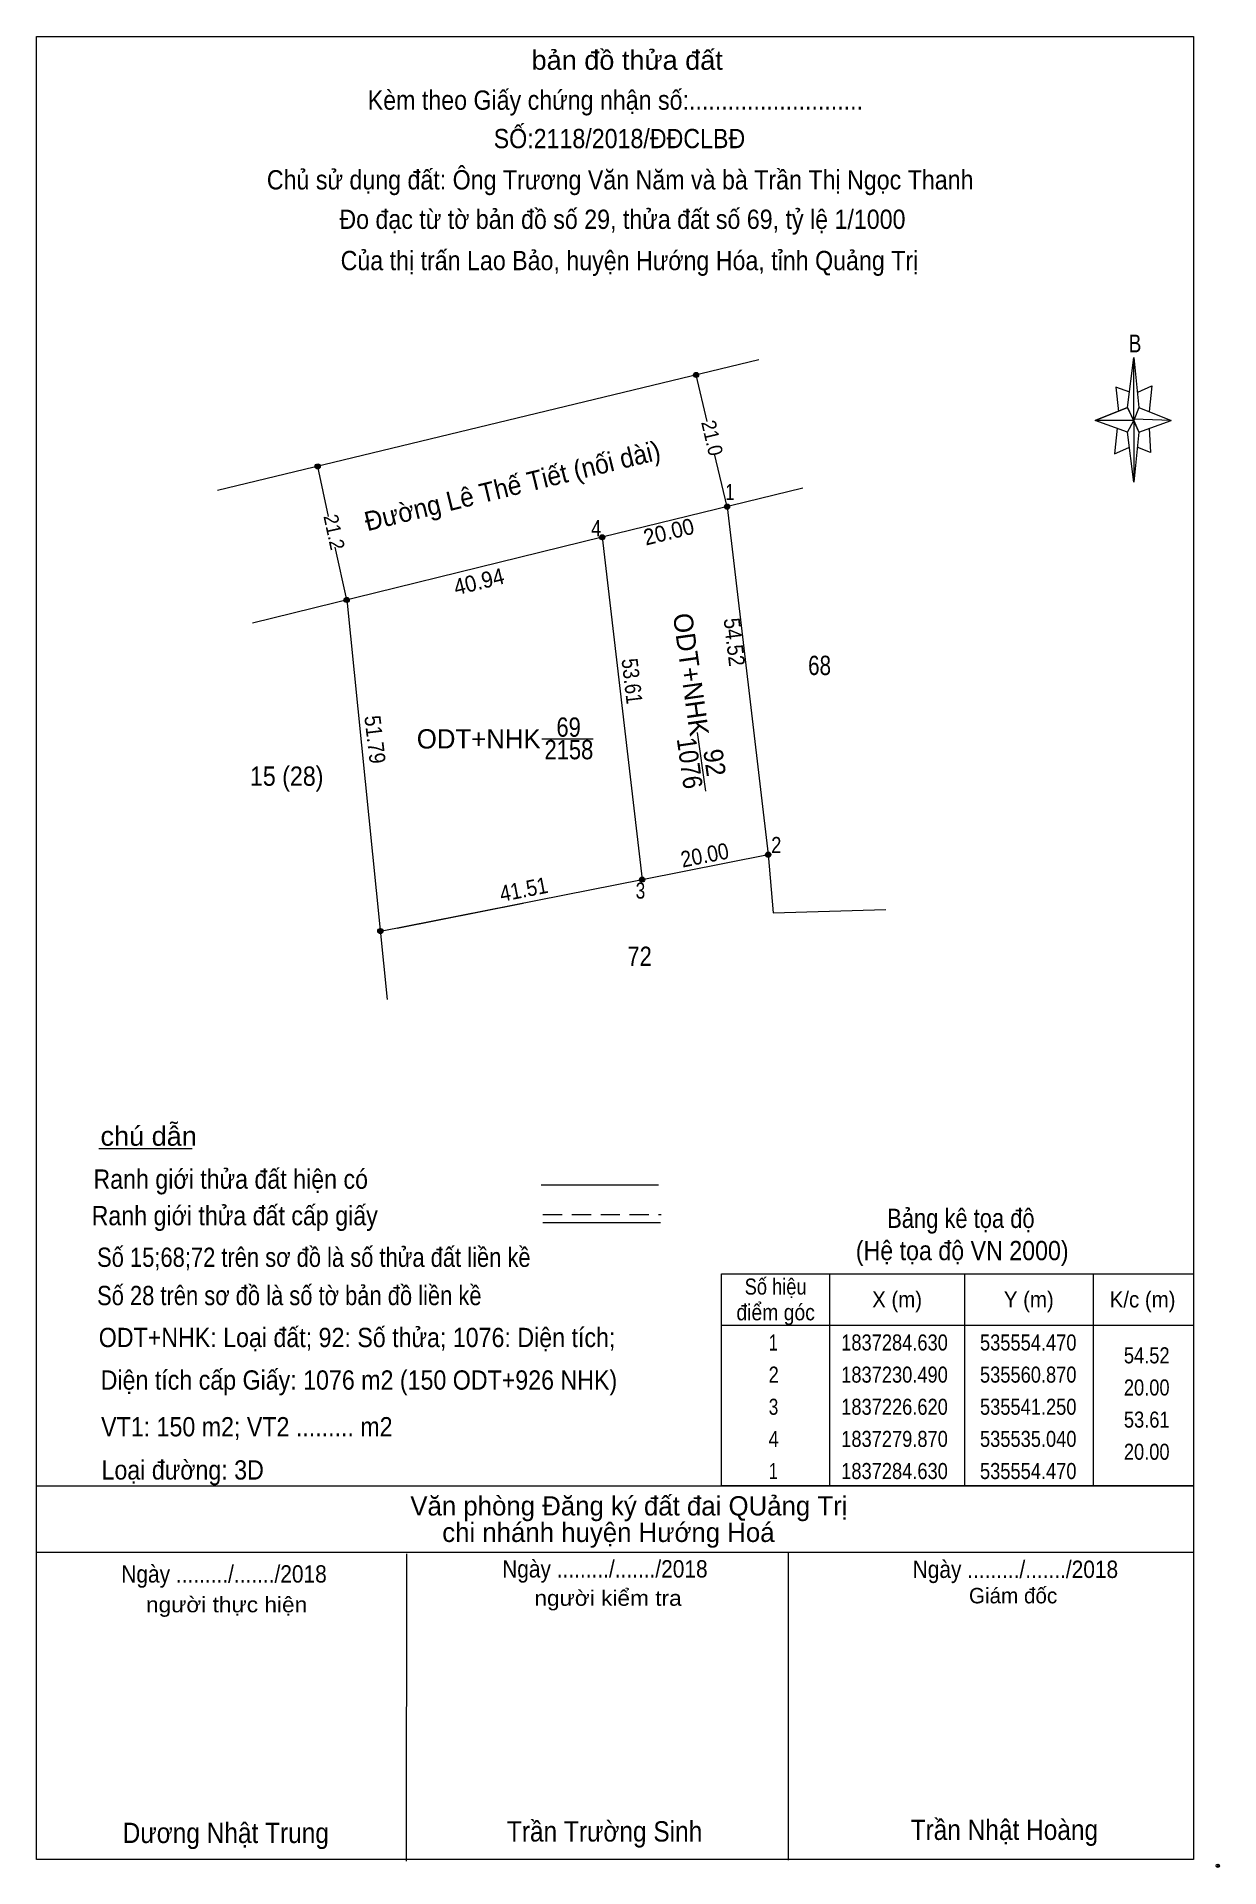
# Model space of a CAD drawing. Header units: metres. Extents: x 535447 to 535631, y 1837073 to 1837358.
import ezdxf
from ezdxf.enums import TextEntityAlignment as Align

# ---------------------------------------------------------------- set-up
doc = ezdxf.new("R2010")
doc.units = ezdxf.units.M
doc.header["$PDMODE"] = 32
doc.header["$PDSIZE"] = 0.5
doc.linetypes.add('MEDIUM_DASHED', pattern=[4.5, 3, -1.5])
for name, color, linetype, lineweight in [('10', 7, 'Continuous', 13), ('12', 7, 'Continuous', 13), ('17', 7, 'Continuous', 13), ('5', 7, 'Continuous', 13), ('6', 7, 'Continuous', 13), ('63', 7, 'Continuous', 13)]:
    doc.layers.add(name, color=color, linetype=linetype, lineweight=lineweight)
doc.layers.add('13', color=7, linetype='Continuous')

msp = doc.modelspace()

# ---------------------------------------------------------------- hatches: boundary and pattern name
at = {"layer": '12'}
for points in [[(535550.05, 1837305.13, 1), (535549.25, 1837305.13, 1)], [(535491.17, 1837290.9, 1), (535490.37, 1837290.9, 1)], [(535554.87, 1837284.63, 1), (535554.07, 1837284.63, 1)], [(535535.44, 1837279.87, 1), (535534.64, 1837279.87, 1)], [(535495.68, 1837270.12, 1), (535494.88, 1837270.12, 1)], [(535561.27, 1837230.49, 1), (535560.47, 1837230.49, 1)], [(535541.65, 1837226.62, 1), (535540.85, 1837226.62, 1)], [(535500.92, 1837218.6, 1), (535500.12, 1837218.6, 1)]]:
    msp.add_hatch(color=256, dxfattribs=at).paths.add_polyline_path(points)

# ---------------------------------------------------------------- linework, layer by layer
at = {"layer": '10'}
for p, q in [((535554.47, 1837284.63), (535560.87, 1837230.49)), ((535495.28, 1837270.12), (535501.6, 1837207.95)), ((535560.87, 1837230.49), (535561.64, 1837221.44)), ((535500.52, 1837218.6), (535541.25, 1837226.62)), ((535561.64, 1837221.44), (535579.17, 1837221.95))]:
    msp.add_line(p, q, dxfattribs=at)
at = {"layer": '12'}
for p, q in [((535559.43, 1837307.5), (535475.19, 1837287.13)), ((535551.36, 1837297.88), (535549.65, 1837305.13)), ((535554.47, 1837284.63), (535552.54, 1837292.85)), ((535492.46, 1837283.13), (535490.77, 1837290.9)), ((535535.04, 1837279.87), (535480.62, 1837266.53)), ((535495.28, 1837270.12), (535493.5, 1837278.31)), ((535525.63, 1837248.51), (535533.65, 1837248.51)), ((535549.82, 1837249.51), (535551.1, 1837240.37)), ((535503.13, 1837219.06), (535522.75, 1837222.93))]:
    msp.add_line(p, q, dxfattribs=at)
msp.add_lwpolyline([(535566.26, 1837287.52), (535535.04, 1837279.87), (535541.25, 1837226.62), (535560.87, 1837230.49)], dxfattribs=at)
for centre in [(535549.65, 1837305.13), (535490.77, 1837290.9), (535554.47, 1837284.63), (535535.04, 1837279.87), (535495.28, 1837270.12), (535560.87, 1837230.49), (535541.25, 1837226.62), (535500.52, 1837218.6)]:
    msp.add_circle(centre, 0.4, dxfattribs=at)
at = {"layer": '17'}
msp.add_line((535456.73, 1837184.78), (535471.21, 1837184.78), dxfattribs=at)
for points in [[(535504.59, 1837073.91), (535504.59, 1837074.17), (535504.63, 1837121.73)], [(535564.01, 1837074.05), (535564.01, 1837074.17), (535564.05, 1837121.87)]]:
    msp.add_lwpolyline(points, dxfattribs=at)
at = {"layer": '5'}
for p, q in [((535447.03, 1837074.17), (535447.03, 1837357.77)), ((535616.77, 1837300.05), (535617.77, 1837307.85)), ((535618.57, 1837300.05), (535623.57, 1837298.05)), ((535616.77, 1837296.25), (535611.77, 1837298.05)), ((535620.17, 1837296.85), (535620.37, 1837293.05)), ((535618.57, 1837296.25), (535617.77, 1837288.45)), ((535620.37, 1837293.05), (535618.37, 1837293.85))]:
    msp.add_line(p, q, dxfattribs=at)
for points in [[(535447.03, 1837357.77), (535627.03, 1837357.77), (535627.03, 1837074.17)], [(535617.17, 1837302.45), (535614.97, 1837303.25), (535615.37, 1837299.45)], [(535618.37, 1837302.45), (535620.57, 1837303.45), (535620.17, 1837299.45)], [(535617.77, 1837298.05), (535616.77, 1837300.05), (535611.77, 1837298.05)], [(535615.17, 1837296.85), (535614.77, 1837292.85), (535616.97, 1837293.85)], [(535617.77, 1837298.05), (535618.57, 1837296.25), (535623.57, 1837298.05)]]:
    msp.add_lwpolyline(points, dxfattribs=at)
for points in [[(535617.77, 1837307.85), (535618.57, 1837300.05), (535617.77, 1837298.05)], [(535617.77, 1837298.05), (535611.77, 1837298.05), (535616.77, 1837300.05), (535618.57, 1837296.25), (535623.57, 1837298.05), (535617.77, 1837298.25)], [(535617.77, 1837298.05), (535617.77, 1837288.45), (535616.77, 1837296.25)]]:
    msp.add_lwpolyline(points, close=True, dxfattribs=at)
at = {"layer": '6'}
for p, q in [((535525.53, 1837179.11), (535543.81, 1837179.11)), ((535525.81, 1837173.25), (535544.09, 1837173.25)), ((535447.03, 1837132.29), (535627.03, 1837132.29)), ((535447.03, 1837121.97), (535627.03, 1837121.97)), ((535627.03, 1837074.17), (535447.03, 1837074.17))]:
    msp.add_line(p, q, dxfattribs=at)
at = {"layer": '6', "linetype": 'MEDIUM_DASHED'}
msp.add_line((535525.81, 1837174.49), (535544.21, 1837174.49), dxfattribs=at)
at = {"layer": '6'}
msp.add_point((535630.83, 1837073.17), dxfattribs=at)
at = {"layer": '63'}
for p, q in [((535570.43, 1837165.29), (535570.43, 1837132.29)), ((535591.43, 1837165.29), (535591.43, 1837132.29)), ((535611.43, 1837165.29), (535611.43, 1837132.29)), ((535553.63, 1837157.29), (535627.03, 1837157.29))]:
    msp.add_line(p, q, dxfattribs=at)
msp.add_lwpolyline([(535553.63, 1837165.29), (535627.03, 1837165.29), (535627.03, 1837132.29), (535553.63, 1837132.29)], close=True, dxfattribs=at)

# ---------------------------------------------------------------- texts
at = {"layer": '12'}
for s, height, rotation, width, p in [('21.0', 2.25, 283.231, 0.95, (535551.061, 1837295.072)), ('Đường Lê Thế Tiết (nối dài)', 3, 13.773, 0.95, (535521.418, 1837286.416)), ('21.2', 2.25, 282.245, 0.95, (535492.238, 1837280.439)), ('1076', 3, 278.014, 0.9, (535547.188, 1837244.534)), ('92', 3, 278.014, 0.95, (535551.054, 1837244.609))]:
    msp.add_text(s, height=height, rotation=rotation, dxfattribs=dict(at, width=width)).set_placement(p, align=Align.CENTER)
msp.add_text('ODT+NHK', height=3, rotation=278.014, dxfattribs=at).set_placement((535547.373, 1837258.309), align=Align.CENTER)
at = {"layer": '13', "width": 0.85}
for s, p in [('69', (535529.815, 1837248.84)), ('2158', (535529.86, 1837245.33))]:
    msp.add_text(s, height=3, dxfattribs=at).set_placement(p, align=Align.CENTER)
at = {"layer": '13'}
msp.add_text('ODT+NHK', height=3, dxfattribs=at).set_placement((535525.47, 1837247.01), align=Align.RIGHT)
at = {"layer": '5'}
for s, height, width, p in [('bản đồ thửa đất', 3, 1.05, (535538.93, 1837352.61)), ('Kèm theo Giấy chứng nhận số:...........................', 3, 0.9, (535537.09, 1837346.39)), ('SỐ:2118/2018/ĐĐCLBĐ', 3, 0.9, (535537.725, 1837340.41)), ('Chủ sử dụng đất: Ông Trương Văn Năm và bà Trần Thị Ngọc Thanh', 3, 0.9, (535537.835, 1837333.99)), ('Đo đạc từ tờ bản đồ số 29, thửa đất số 69, tỷ lệ 1/1000 ', 3, 0.9, (535538.69, 1837327.85)), ('Của thị trấn Lao Bảo, huyện Hướng Hóa, tỉnh Quảng Trị', 3, 0.9, (535539.28, 1837321.43)), ('B', 2.755, 0.8, (535617.955, 1837308.65))]:
    msp.add_text(s, height=height, dxfattribs=dict(at, width=width)).set_placement(p, align=Align.CENTER)
at = {"layer": '6'}
for s, height, width, p in [('chú dẫn', 3, 1.05, (535464.465, 1837185.2)), ('Ranh giới thửa đất hiện có ', 3, 0.9, (535477.735, 1837178.51)), ('Ranh giới thửa đất cấp giấy', 3, 0.9, (535477.855, 1837172.83)), ('Bảng kê tọa độ', 3, 0.85, (535590.855, 1837172.41)), ('(Hệ tọa độ VN 2000)', 3, 0.9, (535591.06, 1837167.39)), ('Ngày ........./......./2018', 2.7, 0.9, (535535.46, 1837118.02)), ('Ngày ........./......./2018', 2.7, 0.9, (535599.34, 1837117.95)), ('Ngày ........./......./2018', 2.7, 0.9, (535476.195, 1837117.23)), ('người thực hiện', 2.4, 1.1, (535476.595, 1837112.61)), ('người kiểm tra', 2.4, 1.1, (535535.95, 1837113.62)), ('Trần Trường Sinh', 3.16, 0.9, (535535.41, 1837076.94)), ('Trần Nhật Hoàng', 3.16, 0.9, (535597.62, 1837077.19)), ('Dương Nhật Trung', 3.16, 0.9, (535476.47, 1837076.71))]:
    msp.add_text(s, height=height, dxfattribs=dict(at, width=width)).set_placement(p, align=Align.CENTER)
for s, width, p in [('Số 15;68;72 trên sơ đồ là số thửa đất liền kề', 0.85, (535456.44, 1837166.35)), ('Số 28 trên sơ đồ là số tờ bản đồ liền kề', 0.85, (535456.44, 1837160.4)), ('ODT+NHK: Loại đất; 92: Số thửa; 1076: Diện tích;', 0.9, (535456.7, 1837153.87)), ('Diện tích cấp Giấy: 1076 m2 (150 ODT+926 NHK)', 0.9, (535457, 1837147.25)), ('VT1: 150 m2; VT2 ......... m2', 0.9, (535457.07, 1837139.98)), ('Loại đường: 3D', 0.9, (535457.13, 1837133.26))]:
    msp.add_text(s, height=3, dxfattribs=dict(at, width=width)).set_placement(p)
for s, height, p in [(' Văn phòng Đăng ký đất đai QUảng Trị', 3, (535538.635, 1837127.67)), ('chi nhánh huyện Hướng Hoá', 3, (535536.005, 1837123.55)), ('Giám đốc', 2.4, (535598.98, 1837114))]:
    msp.add_text(s, height=height, dxfattribs=at).set_placement(p, align=Align.CENTER)
at = {"layer": '63'}
for s, width, p in [(' 1', 0.75, (535555.6, 1837285.65)), (' 4', 0.85, (535534.9, 1837280.04)), (' 2', 0.85, (535562.92, 1837230.75)), (' 3', 0.8, (535541.74, 1837223.65)), ('54.52', 0.85, (535623.33, 1837151.34)), ('20.00', 0.85, (535623.33, 1837146.34)), ('53.61', 0.85, (535623.33, 1837141.34)), ('20.00', 0.85, (535623.33, 1837136.34))]:
    msp.add_text(s, height=2.5, dxfattribs=dict(at, width=width)).set_placement(p, align=Align.RIGHT)
for s, rotation, width, p in [('20.00', 13.765, 0.95, (535545.693, 1837279.526)), ('40.94', 13.774, 0.95, (535516.152, 1837271.767)), ('54.52', 276.742, 0.9, (535554.373, 1837263.422)), ('53.61', 276.652, 0.85, (535538.451, 1837257.34)), ('51.79', 276.652, 0.9, (535498.455, 1837248.26)), ('20.00', 11.158, 0.9, (535551.233, 1837229.2)), ('41.51', 11.146, 0.9, (535523.063, 1837223.862))]:
    msp.add_text(s, height=2.5, rotation=rotation, dxfattribs=dict(at, width=width)).set_placement(p, align=Align.CENTER)
for s, height, width, p in [('68', 3, 0.8, (535568.865, 1837258.44)), ('15 (28)', 3, 0.9, (535485.945, 1837241.21)), ('72', 3, 0.85, (535540.86, 1837213.18)), ('Số hiệu', 2.5, 0.85, (535562.03, 1837162.04)), ('điểm góc', 2.5, 0.9, (535562.03, 1837158.04)), ('X (m)', 2.5, 0.95, (535580.93, 1837160.04)), ('Y (m)', 2.5, 0.95, (535601.425, 1837160.04)), ('K/c (m)', 2.5, 0.95, (535619.13, 1837160.04)), (' 1', 2.5, 0.75, (535561.325, 1837153.34)), ('1837284.630', 2.5, 0.85, (535580.53, 1837153.34)), ('535554.470', 2.5, 0.85, (535601.335, 1837153.34)), (' 2', 2.5, 0.85, (535561.33, 1837148.34)), ('1837230.490', 2.5, 0.85, (535580.53, 1837148.34)), ('535560.870', 2.5, 0.85, (535601.335, 1837148.34)), (' 3', 2.5, 0.8, (535561.33, 1837143.34)), ('1837226.620', 2.5, 0.85, (535580.53, 1837143.34)), ('535541.250', 2.5, 0.85, (535601.335, 1837143.34)), (' 4', 2.5, 0.85, (535561.325, 1837138.34)), ('1837279.870', 2.5, 0.85, (535580.53, 1837138.34)), ('535535.040', 2.5, 0.85, (535601.335, 1837138.34)), (' 1', 2.5, 0.75, (535561.325, 1837133.34)), ('1837284.630', 2.5, 0.85, (535580.53, 1837133.34)), ('535554.470', 2.5, 0.85, (535601.335, 1837133.34))]:
    msp.add_text(s, height=height, dxfattribs=dict(at, width=width)).set_placement(p, align=Align.CENTER)

doc.saveas('drawing.dxf')
